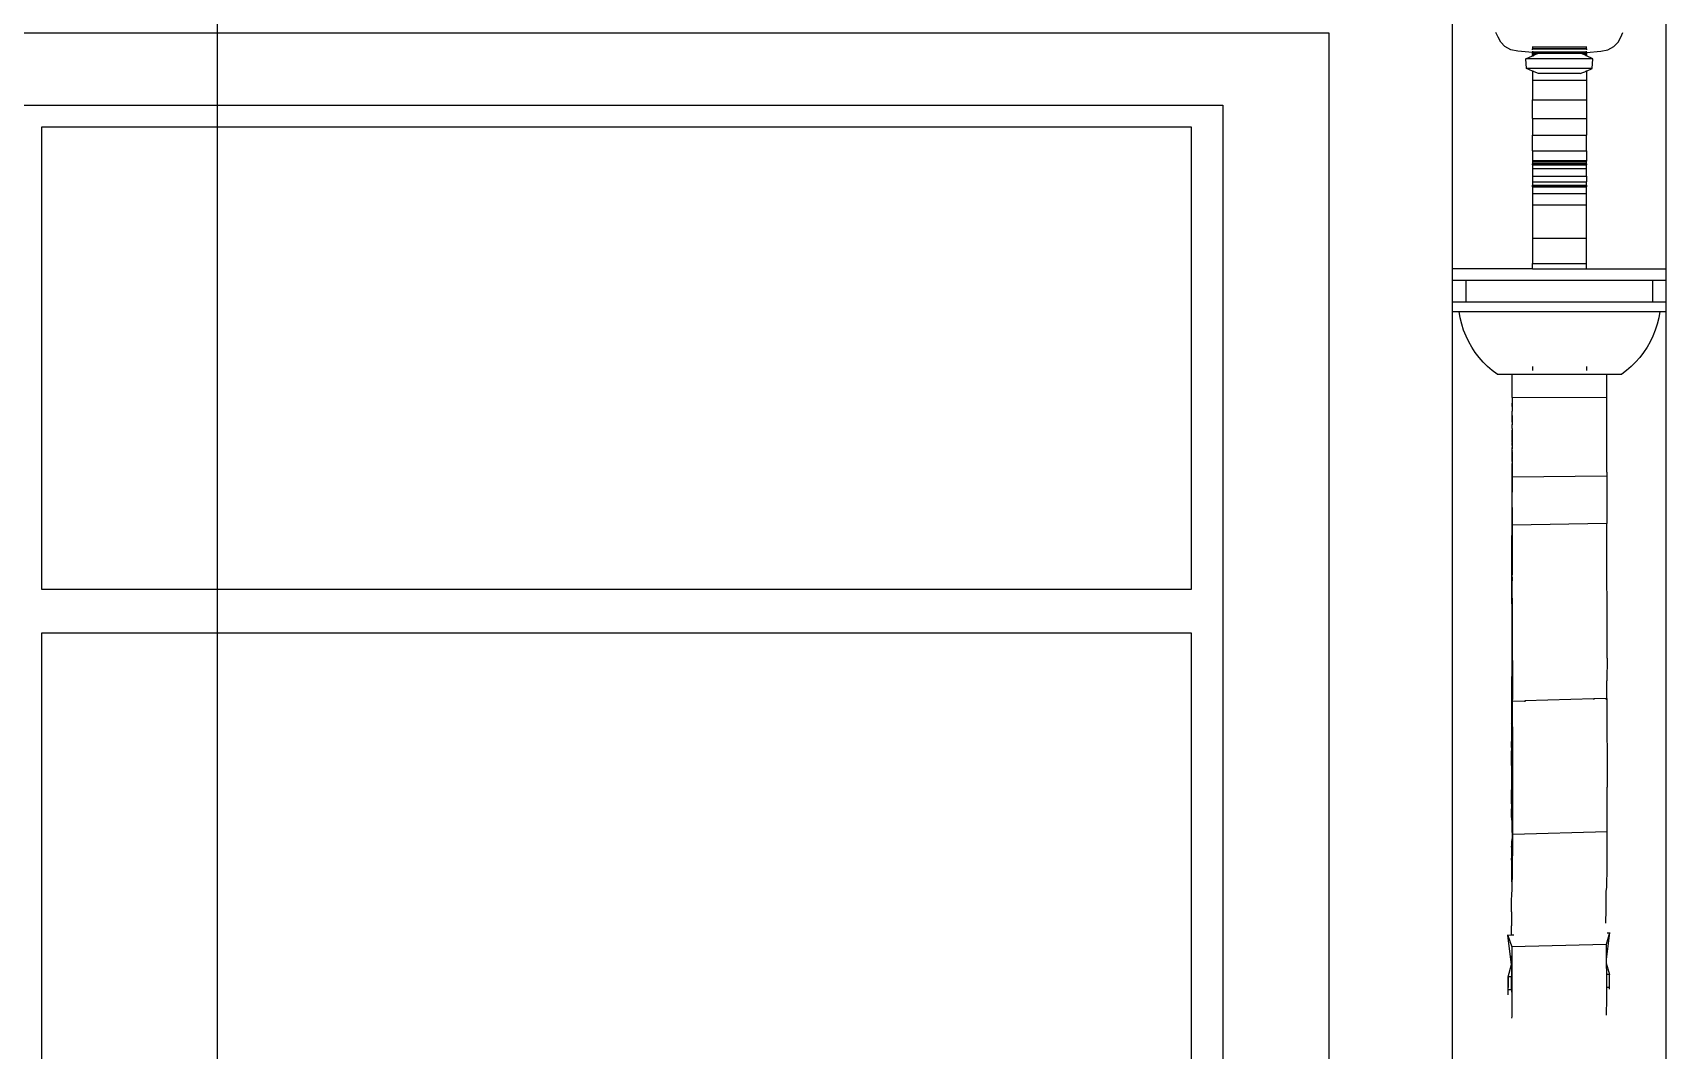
# Model space of a CAD drawing. Extents: x -24961 to 905641, y -154323 to 635957.
# Drawn here: x 409160 to 411421, y -142015 to -140608 of the extents above; entities that cross this region are included whole.
import ezdxf

# ---------------------------------------------------------------- set-up
doc = ezdxf.new("R2010")
doc.units = 0
doc.header["$LTSCALE"] = 1000
doc.header["$MEASUREMENT"] = 0
doc.layers.add('DIM_IDEN', color=3, linetype='Continuous')
doc.layers.add('窗', color=154, linetype='Continuous')

msp = doc.modelspace()

# ---------------------------------------------------------------- linework, layer by layer
for p, q in [((411124.8, -140934.1), (411124.8, -140392.9)), ((411420.7, -140934.1), (411420.7, -140433.6)), ((411187.8, -140613.9), (411184.8, -140607.2)), ((411191.5, -140620.5), (411187.8, -140613.9)), ((411354, -140620.5), (411357.7, -140613.9)), ((411357.7, -140613.9), (411360.7, -140607.2)), ((411197.4, -140626.7), (411191.5, -140620.5)), ((411205.6, -140631.1), (411197.4, -140626.7)), ((411215.4, -140633.3), (411205.6, -140631.1)), ((411235.3, -140635.1), (411215.4, -140633.3)), ((411235.3, -140626.7), (411235.3, -140626.9)), ((411235.3, -140626.9), (411310.3, -140626.9)), ((411235.3, -140626.9), (411235.3, -140629.3)), ((411235.3, -140629.3), (411310.3, -140629.3)), ((411235.3, -140629.3), (411235.3, -140629.7)), ((411235.3, -140629.7), (411310.3, -140629.7)), ((411235.3, -140629.9), (411235.3, -140629.7)), ((411235.3, -140629.9), (411310.3, -140629.9)), ((411235.3, -140631.1), (411235.3, -140629.9)), ((411235.3, -140633.3), (411235.3, -140634)), ((411235.3, -140634), (411310.3, -140634)), ((411235.3, -140634), (411235.3, -140634.5)), ((411235.3, -140634.5), (411310.3, -140634.5)), ((411235.3, -140634.5), (411235.3, -140634.6)), ((411235.3, -140634.6), (411310.3, -140634.6)), ((411235.3, -140634.8), (411235.3, -140634.6)), ((411235.3, -140634.8), (411310.3, -140634.8)), ((411235.3, -140635.1), (411235.3, -140634.8)), ((411235.3, -140635.5), (411235.3, -140635.1)), ((411239.1, -140635.5), (411235.3, -140635.1)), ((411235.3, -140635.5), (411239.1, -140635.5)), ((411235.3, -140635.5), (411235.3, -140635.6)), ((411235.3, -140635.6), (411239.8, -140635.6)), ((411235.3, -140635.7), (411235.3, -140635.6)), ((411235.3, -140635.9), (411235.3, -140635.7)), ((411235.3, -140635.7), (411241.3, -140635.7)), ((411235.3, -140635.9), (411242.2, -140635.9)), ((411235.3, -140636.1), (411235.3, -140635.9)), ((411235.3, -140636.1), (411241.8, -140636.1)), ((411235.3, -140636.7), (411235.3, -140636.1)), ((411239.1, -140635.5), (411306.4, -140635.5)), ((411239.8, -140635.6), (411239.1, -140635.5)), ((411239.8, -140635.6), (411305.7, -140635.6)), ((411241.3, -140635.7), (411239.8, -140635.6)), ((411240.6, -140636.7), (411241.8, -140636.1)), ((411241.3, -140635.7), (411304.2, -140635.7)), ((411242.3, -140635.8), (411241.3, -140635.7)), ((411241.8, -140636.1), (411242.2, -140635.9)), ((411241.8, -140636.1), (411242.9, -140636.1)), ((411242.2, -140635.9), (411242.3, -140635.8)), ((411242.2, -140635.9), (411243.2, -140635.9)), ((411303.2, -140635.8), (411242.3, -140635.8)), ((411303.2, -140635.8), (411304.2, -140635.7)), ((411303.3, -140635.9), (411303.2, -140635.8)), ((411303.3, -140635.9), (411310.3, -140635.9)), ((411303.7, -140636.1), (411303.3, -140635.9)), ((411303.7, -140636.1), (411310.3, -140636.1)), ((411304.9, -140636.7), (411303.7, -140636.1)), ((411304.2, -140635.7), (411305.7, -140635.6)), ((411304.2, -140635.7), (411310.3, -140635.7)), ((411305.7, -140635.6), (411306.4, -140635.5)), ((411305.7, -140635.6), (411310.3, -140635.6)), ((411306.4, -140635.5), (411310.3, -140635.1)), ((411306.4, -140635.5), (411310.3, -140635.5)), ((411310.3, -140626.9), (411310.3, -140626.7)), ((411310.3, -140629.3), (411310.3, -140626.9)), ((411310.3, -140629.7), (411310.3, -140629.3)), ((411310.3, -140629.7), (411310.3, -140629.9)), ((411310.3, -140629.9), (411310.3, -140631.1)), ((411310.3, -140634), (411310.3, -140633.3)), ((411310.3, -140635.1), (411330.1, -140633.3)), ((411310.3, -140634.5), (411310.3, -140634)), ((411310.3, -140634.6), (411310.3, -140634.5)), ((411310.3, -140634.6), (411310.3, -140634.8)), ((411310.3, -140634.8), (411310.3, -140635.1)), ((411310.3, -140635.1), (411310.3, -140635.5)), ((411310.3, -140635.6), (411310.3, -140635.5)), ((411310.3, -140635.6), (411310.3, -140635.7)), ((411310.3, -140635.7), (411310.3, -140635.9)), ((411310.3, -140635.9), (411310.3, -140636.1)), ((411310.3, -140636.1), (411310.3, -140636.7)), ((411330.1, -140633.3), (411339.9, -140631.1)), ((411339.9, -140631.1), (411348.2, -140626.7)), ((411348.2, -140626.7), (411354, -140620.5)), ((411226.4, -140643.8), (411235.3, -140639.4)), ((411227.2, -140657.2), (411226.4, -140643.8)), ((411319.1, -140643.8), (411226.4, -140643.8)), ((411235.3, -140660.6), (411227.2, -140657.2)), ((411318.3, -140657.2), (411227.2, -140657.2)), ((411235.3, -140636.7), (411240.6, -140636.7)), ((411235.3, -140637.4), (411235.3, -140636.7)), ((411235.3, -140637.4), (411239.2, -140637.4)), ((411235.3, -140637.4), (411235.3, -140637.9)), ((411235.3, -140637.9), (411238.2, -140637.9)), ((411235.3, -140637.9), (411235.3, -140638.1)), ((411235.3, -140638.1), (411235.3, -140638.4)), ((411235.3, -140638.1), (411237.8, -140638.1)), ((411235.3, -140638.4), (411237.1, -140638.4)), ((411235.3, -140639), (411235.3, -140638.4)), ((411235.3, -140639.1), (411235.3, -140639)), ((411235.3, -140639), (411236, -140639)), ((411235.3, -140639), (411235.3, -140639)), ((411235.3, -140639), (411236, -140639)), ((411235.3, -140639.1), (411235.8, -140639.1)), ((411235.3, -140639.1), (411235.3, -140639.4)), ((411235.3, -140639.4), (411235.8, -140639.1)), ((411235.3, -140639.4), (411235.3, -140639.5)), ((411235.3, -140640.1), (411235.3, -140639.5)), ((411235.3, -140639.5), (411236.4, -140639.5)), ((411235.8, -140639.1), (411236, -140639)), ((411235.8, -140639.1), (411237.1, -140639.1)), ((411236, -140639), (411237.1, -140638.4)), ((411236, -140639), (411237.2, -140639)), ((411236, -140639), (411237.3, -140639)), ((411236, -140639), (411236, -140639)), ((411237.1, -140638.4), (411237.8, -140638.1)), ((411237.1, -140638.4), (411238.3, -140638.4)), ((411237.8, -140638.1), (411238.2, -140637.9)), ((411237.8, -140638.1), (411238.9, -140638.1)), ((411238.2, -140637.9), (411239.2, -140637.4)), ((411238.2, -140637.9), (411239.4, -140637.9)), ((411239.2, -140637.4), (411240.6, -140636.7)), ((411239.2, -140637.4), (411240.3, -140637.4)), ((411240.6, -140636.7), (411241.7, -140636.7)), ((411304.9, -140636.7), (411310.3, -140636.7)), ((411306.3, -140637.4), (411304.9, -140636.7)), ((411306.3, -140637.4), (411310.3, -140637.4)), ((411307.3, -140637.9), (411306.3, -140637.4)), ((411307.3, -140637.9), (411310.3, -140637.9)), ((411307.8, -140638.1), (411307.3, -140637.9)), ((411307.8, -140638.1), (411310.3, -140638.1)), ((411308.4, -140638.4), (411307.8, -140638.1)), ((411308.4, -140638.4), (411310.3, -140638.4)), ((411309.5, -140639), (411308.4, -140638.4)), ((411309.5, -140639), (411310.3, -140639)), ((411309.6, -140639), (411309.5, -140639)), ((411309.6, -140639), (411310.3, -140639)), ((411309.7, -140639.1), (411309.6, -140639)), ((411309.7, -140639.1), (411310.3, -140639.1)), ((411310.3, -140639.4), (411309.7, -140639.1)), ((411310.3, -140636.7), (411310.3, -140637.4)), ((411310.3, -140637.9), (411310.3, -140637.4)), ((411310.3, -140638.1), (411310.3, -140637.9)), ((411310.3, -140638.4), (411310.3, -140638.1)), ((411310.3, -140638.4), (411310.3, -140639)), ((411310.3, -140639), (411310.3, -140639.1)), ((411310.3, -140639), (411310.3, -140639)), ((411310.3, -140639.4), (411310.3, -140639.1)), ((411319.1, -140643.8), (411310.3, -140639.4)), ((411310.3, -140660.6), (411318.3, -140657.2)), ((411318.3, -140657.2), (411319.1, -140643.8)), ((411235.3, -140660), (411235.3, -140660.6)), ((411244, -140664.2), (411235.3, -140660.6)), ((411235.3, -140660.6), (411235.3, -140673.1)), ((411235.3, -140673.1), (411310.3, -140673.1)), ((411235.3, -140673.1), (411235.3, -140700.5)), ((411301.6, -140664.2), (411244, -140664.2)), ((411301.6, -140664.2), (411310.3, -140660.6)), ((411310.3, -140660.6), (411310.3, -140660)), ((411310.3, -140660.6), (411310.3, -140673.1)), ((411310.3, -140673.1), (411310.3, -140700.5)), ((411235.3, -140700.5), (411310.3, -140700.5)), ((411235.3, -140726.2), (411235.3, -140700.5)), ((411310.3, -140700.5), (411310.3, -140726.2)), ((411235.3, -140726.2), (411310.3, -140726.2)), ((411235.3, -140726.2), (411235.3, -140749.5)), ((411310.3, -140726.2), (411310.3, -140749.5)), ((411235.3, -140749.5), (411310.3, -140749.5)), ((411235.3, -140770.8), (411235.3, -140749.5)), ((411310.3, -140770.8), (411310.3, -140749.5)), ((411235.3, -140770.8), (411310.3, -140770.8)), ((411235.3, -140770.8), (411235.3, -140784.2)), ((411310.3, -140770.8), (411310.3, -140784.2)), ((411235.3, -140784.2), (411310.3, -140784.2)), ((411235.3, -140784.2), (411235.3, -140785.3)), ((411235.3, -140785.3), (411235.3, -140785.7)), ((411235.3, -140785.3), (411310.3, -140785.3)), ((411235.3, -140785.7), (411235.3, -140787.7)), ((411310.3, -140785.7), (411235.3, -140785.7)), ((411235.3, -140787.7), (411310.3, -140787.7)), ((411235.3, -140787.7), (411235.3, -140789.1)), ((411235.3, -140789.1), (411310.3, -140789.1)), ((411235.3, -140790.1), (411235.3, -140789.1)), ((411235.3, -140790.5), (411235.3, -140790.1)), ((411235.3, -140790.1), (411310.3, -140790.1)), ((411235.3, -140790.5), (411310.3, -140790.5)), ((411235.3, -140790.5), (411235.3, -140795.2)), ((411310.3, -140784.2), (411310.3, -140785.3)), ((411310.3, -140785.7), (411310.3, -140785.3)), ((411310.3, -140787.7), (411310.3, -140785.7)), ((411310.3, -140789.1), (411310.3, -140787.7)), ((411310.3, -140789.1), (411310.3, -140790.1)), ((411310.3, -140790.1), (411310.3, -140790.5)), ((411310.3, -140795.2), (411310.3, -140790.5)), ((411235.3, -140795.2), (411310.3, -140795.2)), ((411235.3, -140795.2), (411235.3, -140805.8)), ((411235.3, -140805.8), (411310.3, -140805.8)), ((411235.3, -140805.8), (411235.3, -140813.7)), ((411235.3, -140813.7), (411310.3, -140813.7)), ((411235.3, -140813.7), (411235.3, -140818.3)), ((411310.3, -140805.8), (411310.3, -140795.2)), ((411310.3, -140805.8), (411310.3, -140813.7)), ((411310.3, -140818.3), (411310.3, -140813.7)), ((411235.3, -140819.4), (411235.3, -140818.3)), ((411235.3, -140818.3), (411310.3, -140818.3)), ((411235.3, -140819.4), (411310.3, -140819.4)), ((411235.3, -140820.6), (411235.3, -140819.4)), ((411235.3, -140820.6), (411310.3, -140820.6)), ((411235.3, -140820.8), (411235.3, -140820.6)), ((411235.3, -140820.9), (411235.3, -140820.8)), ((411235.3, -140820.8), (411310.3, -140820.8)), ((411235.3, -140820.8), (411310.3, -140820.8)), ((411235.3, -140820.8), (411235.3, -140820.8)), ((411235.3, -140820.9), (411310.3, -140820.9)), ((411235.3, -140820.9), (411235.3, -140830.1)), ((411235.3, -140830.1), (411310.3, -140830.1)), ((411235.3, -140830.1), (411235.3, -140845.9)), ((411310.3, -140818.3), (411310.3, -140819.4)), ((411310.3, -140819.4), (411310.3, -140820.6)), ((411310.3, -140820.6), (411310.3, -140820.8)), ((411310.3, -140820.8), (411310.3, -140820.9)), ((411310.3, -140820.8), (411310.3, -140820.8)), ((411310.3, -140830.1), (411310.3, -140820.9)), ((411310.3, -140845.9), (411310.3, -140830.1)), ((411235.3, -140845.9), (411310.3, -140845.9)), ((411235.3, -140845.9), (411235.3, -140891.7)), ((411310.3, -140891.7), (411310.3, -140845.9)), ((411235.3, -140891.7), (411310.3, -140891.7)), ((411235.3, -140891.7), (411235.3, -140927)), ((411310.3, -140927), (411310.3, -140891.7)), ((411235.3, -140927), (411310.3, -140927)), ((411235.3, -140934.1), (411235.3, -140927)), ((411310.3, -140934.1), (411310.3, -140927)), ((411124.8, -140950.1), (411124.8, -140934.1)), ((411235.3, -140934.1), (411124.8, -140934.1)), ((411124.8, -140980.5), (411124.8, -140950.1)), ((411124.8, -140950.1), (411143.6, -140950.1)), ((411143.6, -140980.5), (411143.6, -140950.1)), ((411143.6, -140950.1), (411401.9, -140950.1)), ((411235.3, -140934.1), (411310.3, -140934.1)), ((411310.3, -140934.1), (411420.7, -140934.1)), ((411401.9, -140980.5), (411401.9, -140950.1)), ((411401.9, -140950.1), (411420.7, -140950.1)), ((411420.7, -140950.1), (411420.7, -140934.1)), ((411420.7, -140980.5), (411420.7, -140950.1)), ((411124.8, -140993.3), (411124.8, -140980.5)), ((411143.6, -140980.5), (411124.8, -140980.5)), ((411124.8, -148107.9), (411124.8, -140993.3)), ((411124.8, -140993.3), (411133.8, -140993.3)), ((411135.3, -141002), (411133.8, -140993.3)), ((411133.8, -140993.3), (411411.8, -140993.3)), ((411401.9, -140980.5), (411143.6, -140980.5)), ((411420.7, -140980.5), (411401.9, -140980.5)), ((411411.8, -140993.3), (411410.2, -141002)), ((411411.8, -140993.3), (411420.7, -140993.3)), ((411420.7, -140993.3), (411420.7, -140980.5)), ((411420.7, -148107.9), (411420.7, -140993.3)), ((411137.5, -141010.6), (411135.3, -141002)), ((411140.2, -141019), (411137.5, -141010.6)), ((411143.5, -141027.2), (411140.2, -141019)), ((411405.3, -141019), (411402.1, -141027.2)), ((411408, -141010.6), (411405.3, -141019)), ((411410.2, -141002), (411408, -141010.6)), ((411147.2, -141035.1), (411143.5, -141027.2)), ((411151.5, -141042.7), (411147.2, -141035.1)), ((411156.3, -141049.9), (411151.5, -141042.7)), ((411394, -141042.7), (411389.2, -141049.9)), ((411398.3, -141035.1), (411394, -141042.7)), ((411402.1, -141027.2), (411398.3, -141035.1)), ((411161.5, -141056.8), (411156.3, -141049.9)), ((411167.2, -141063.2), (411161.5, -141056.8)), ((411173.3, -141069.2), (411167.2, -141063.2)), ((411378.3, -141063.2), (411372.2, -141069.2)), ((411384, -141056.8), (411378.3, -141063.2)), ((411389.2, -141049.9), (411384, -141056.8)), ((411179.8, -141074.7), (411173.3, -141069.2)), ((411186.6, -141079.7), (411179.8, -141074.7)), ((411186.6, -141079.7), (411207.3, -141079.7)), ((411207.3, -141079.7), (411338.2, -141079.7)), ((411207.3, -141110.9), (411207.3, -141079.7)), ((411235.3, -141069.2), (411235.3, -141074.7)), ((411310.3, -141069.2), (411310.3, -141074.7)), ((411338.2, -141079.7), (411359, -141079.7)), ((411338.2, -141111.6), (411338.2, -141079.7)), ((411365.8, -141074.7), (411359, -141079.7)), ((411372.2, -141069.2), (411365.8, -141074.7)), ((411207.3, -141111.8), (411207.3, -141110.9)), ((411207.3, -141112), (411338.2, -141111.6)), ((411207.3, -141112), (411207.3, -141111.8)), ((411207.3, -141112), (411207.3, -141119.8)), ((411207.3, -141119.8), (411207.3, -141120.1)), ((411207.3, -141120.1), (411207.3, -141130.2)), ((411207.3, -141124.5), (411207.3, -141120.1)), ((411207.3, -141124.5), (411207.3, -141131.3)), ((411207.3, -141130.3), (411207.3, -141130.2)), ((411207.3, -141130.3), (411207.3, -141131.3)), ((411207.3, -141131.3), (411207.3, -141131.3)), ((411207.3, -141132.1), (411207.3, -141131.3)), ((411207.3, -141133.3), (411207.3, -141131.3)), ((411207.3, -141133.9), (411207.3, -141132.1)), ((411207.3, -141133.5), (411207.3, -141133.3)), ((411207.3, -141133.9), (411207.3, -141133.5)), ((411207.3, -141133.9), (411207.3, -141133.9)), ((411207.3, -141136.7), (411207.3, -141133.9)), ((411207.3, -141136.7), (411207.3, -141133.9)), ((411338.3, -141215.5), (411338.2, -141111.6)), ((411207.3, -141136.7), (411207.3, -141136.7)), ((411207.3, -141143.7), (411207.3, -141136.7)), ((411207.3, -141137.3), (411207.3, -141136.7)), ((411207.3, -141137.3), (411207.3, -141143.7)), ((411207.3, -141143.7), (411207.3, -141143.7)), ((411207.3, -141143.7), (411207.3, -141148.2)), ((411207.3, -141144.2), (411207.3, -141143.7)), ((411207.3, -141146.2), (411207.3, -141144.2)), ((411207.3, -141146.2), (411207.3, -141148.2)), ((411207.3, -141148.2), (411207.3, -141148.2)), ((411207.3, -141148.2), (411207.3, -141149.9)), ((411207.3, -141148.2), (411207.3, -141149.4)), ((411207.3, -141153.5), (411207.3, -141149.4)), ((411207.3, -141155.1), (411207.3, -141149.9)), ((411207.3, -141155.1), (411207.3, -141153.5)), ((411207.3, -141155.1), (411207.3, -141155.1)), ((411207.3, -141155.1), (411207.3, -141161.8)), ((411207.3, -141155.1), (411207.3, -141157.3)), ((411207.3, -141158.7), (411207.3, -141157.3)), ((411207.3, -141159.9), (411207.3, -141158.7)), ((411207.4, -141161.3), (411207.3, -141159.9)), ((411207.3, -141161.8), (411207.4, -141161.3)), ((411207.3, -141164.2), (411207.3, -141161.8)), ((411207.3, -141161.8), (411207.3, -141161.8)), ((411207.3, -141161.8), (411207.3, -141169.8)), ((411207.3, -141161.8), (411207.3, -141161.8)), ((411207.3, -141164.2), (411207.4, -141164.2)), ((411207.3, -141173.4), (411207.4, -141164.2)), ((411207.3, -141169.8), (411207.3, -141170)), ((411207.3, -141170), (411207.3, -141172.6)), ((411207.3, -141172.6), (411207.4, -141172.6)), ((411207.3, -141172.6), (411207.3, -141175)), ((411207.3, -141173.9), (411207.3, -141173.4)), ((411207.3, -141173.4), (411207.4, -141173.4)), ((411207.3, -141173.9), (411207.3, -141175)), ((411207.3, -141173.9), (411207.3, -141175)), ((411207.4, -141175), (411207.3, -141175)), ((411207.3, -141175.8), (411207.3, -141175)), ((411207.3, -141175), (411207.3, -141178.7)), ((411207.3, -141178.7), (411207.3, -141175.8)), ((411207.3, -141178.7), (411207.3, -141178.7)), ((411207.3, -141178.7), (411207.4, -141178.7)), ((411207.3, -141178.7), (411207.3, -141181.4)), ((411207.3, -141178.7), (411207.4, -141183.4)), ((411207.4, -141164.2), (411207.4, -141172.6)), ((411207.4, -141172.6), (411207.4, -141173.4)), ((411207.4, -141173.4), (411207.4, -141175)), ((411207.4, -141176.5), (411207.4, -141175)), ((411207.4, -141178.5), (411207.4, -141176.5)), ((411207.4, -141178.5), (411207.4, -141178.7)), ((411207.4, -141178.7), (411207.4, -141183.4)), ((411207.3, -141187), (411207.2, -141187.4)), ((411207.2, -141187.4), (411207.3, -141192)), ((411207.3, -141196.8), (411207.2, -141203.3)), ((411207.3, -141183.9), (411207.3, -141181.4)), ((411207.3, -141185.8), (411207.3, -141183.9)), ((411207.4, -141185.1), (411207.3, -141185.4)), ((411207.4, -141186.7), (411207.3, -141185.4)), ((411207.3, -141186.2), (411207.3, -141185.8)), ((411207.3, -141186.4), (411207.3, -141186.2)), ((411207.3, -141187), (411207.3, -141186.4)), ((411207.3, -141192), (411207.3, -141187)), ((411207.3, -141192), (411207.3, -141193.6)), ((411207.3, -141192), (411207.4, -141192)), ((411207.3, -141193.6), (411207.3, -141196.8)), ((411207.3, -141193.6), (411207.4, -141193.6)), ((411207.3, -141196.8), (411207.3, -141226.8)), ((411207.4, -141185.1), (411207.4, -141183.4)), ((411207.4, -141186.7), (411207.4, -141186.7)), ((411207.4, -141187.1), (411207.4, -141186.7)), ((411207.4, -141188.2), (411207.4, -141187.1)), ((411207.4, -141192), (411207.4, -141188.2)), ((411207.4, -141193.6), (411207.4, -141192)), ((411207.4, -141192), (411207.4, -141193.6)), ((411207.4, -141195.7), (411207.4, -141193.6)), ((411207.4, -141193.6), (411207.4, -141195.7)), ((411207.4, -141195.7), (411207.4, -141196)), ((411207.4, -141200.9), (411207.4, -141196)), ((411207.4, -141200.9), (411207.4, -141205.1)), ((411207.3, -141205.6), (411207.2, -141203.3)), ((411207.2, -141240.4), (411207.3, -141209)), ((411207.3, -141209), (411207.3, -141205.6)), ((411207.3, -141205.6), (411207.4, -141205.6)), ((411207.3, -141254.1), (411207.3, -141209)), ((411207.4, -141205.1), (411207.4, -141205.6)), ((411207.4, -141205.6), (411207.4, -141205.6)), ((411207.4, -141206.3), (411207.4, -141205.6)), ((411207.4, -141209.7), (411207.4, -141206.3)), ((411207.4, -141210.4), (411207.4, -141209.7)), ((411207.4, -141216.9), (411207.4, -141210.4)), ((411207.4, -141221.9), (411207.4, -141216.9)), ((411207.4, -141221.9), (411338.3, -141220.4)), ((411207.4, -141221.9), (411207.4, -141226.8)), ((411338.3, -141215.5), (411338.3, -141220.4)), ((411338.3, -141215.5), (411338.3, -141220.4)), ((411338.3, -141220.4), (411338.4, -141286.6)), ((411206.9, -141397.4), (411207.2, -141240.4)), ((411207.2, -141278.5), (411207.2, -141240.4)), ((411207.4, -141226.8), (411207.3, -141226.8)), ((411207.3, -141226.8), (411207.3, -141231.1)), ((411207.3, -141226.8), (411207.4, -141243)), ((411207.3, -141254.1), (411207.3, -141231.1)), ((411207.4, -141226.8), (411207.4, -141243)), ((411207.5, -141288.6), (411207.4, -141226.8)), ((411207.4, -141258.3), (411207.4, -141243)), ((411207.2, -141278.5), (411207.3, -141254.1)), ((411207.3, -141270.9), (411207.3, -141267.5)), ((411207.3, -141267.5), (411207.4, -141267.5)), ((411207.4, -141264), (411207.4, -141258.3)), ((411207.4, -141264.4), (411207.4, -141264)), ((411207.4, -141264.4), (411207.4, -141267.5)), ((411207.4, -141267.5), (411207.4, -141267.5)), ((411207.4, -141267.5), (411207.4, -141267.8)), ((411207.4, -141267.8), (411207.4, -141273.7)), ((411207.1, -141326.6), (411207.2, -141278.5)), ((411207.2, -141291.7), (411207.1, -141326.6)), ((411207.3, -141278.5), (411207.2, -141278.5)), ((411207.2, -141278.5), (411207.2, -141278.5)), ((411207.2, -141289.4), (411207.2, -141278.5)), ((411207.2, -141289.8), (411207.2, -141289.4)), ((411207.3, -141289.4), (411207.2, -141289.4)), ((411207.2, -141291.7), (411207.2, -141289.8)), ((411207.2, -141289.8), (411207.2, -141291.7)), ((411207.2, -141295), (411207.3, -141291.7)), ((411207.3, -141291.7), (411207.2, -141291.7)), ((411207.2, -141297), (411207.2, -141291.7)), ((411207.3, -141270.9), (411207.3, -141271.6)), ((411207.3, -141270.9), (411207.3, -141278.5)), ((411207.3, -141271.6), (411207.4, -141283.3)), ((411207.4, -141278.5), (411207.3, -141278.5)), ((411207.3, -141288.4), (411207.3, -141278.5)), ((411207.3, -141283.3), (411207.3, -141288.4)), ((411207.4, -141283.3), (411207.3, -141283.3)), ((411207.4, -141286.7), (411207.3, -141283.3)), ((411207.3, -141287), (411207.4, -141286.8)), ((411207.3, -141287), (411207.4, -141287.1)), ((411207.3, -141289.4), (411207.4, -141287.1)), ((411207.3, -141288.4), (411207.3, -141289.4)), ((411207.3, -141289.4), (411207.4, -141289)), ((411207.3, -141289.8), (411207.3, -141289.4)), ((411207.4, -141289.4), (411207.3, -141289.4)), ((411207.3, -141289.4), (411207.3, -141289.4)), ((411207.3, -141289.4), (411207.3, -141291.7)), ((411207.4, -141290.3), (411207.3, -141289.8)), ((411207.3, -141291.7), (411207.4, -141290.3)), ((411207.3, -141291.8), (411207.3, -141291.7)), ((411207.4, -141291.7), (411207.3, -141291.7)), ((411207.3, -141291.7), (411207.3, -141291.7)), ((411207.3, -141292), (411207.3, -141291.8)), ((411207.4, -141292), (411207.3, -141292)), ((411207.4, -141294.4), (411207.3, -141292)), ((411207.4, -141275.4), (411207.4, -141273.7)), ((411207.4, -141278.2), (411207.4, -141275.4)), ((411207.4, -141278.5), (411207.4, -141278.2)), ((411207.4, -141283.3), (411207.4, -141278.5)), ((411207.4, -141283.3), (411207.4, -141283.3)), ((411207.4, -141283.3), (411207.4, -141284.4)), ((411207.4, -141283.3), (411207.4, -141286.7)), ((411207.4, -141284.4), (411207.4, -141286.7)), ((411207.4, -141286.7), (411207.4, -141286.8)), ((411207.4, -141286.7), (411207.4, -141286.7)), ((411207.4, -141289.4), (411207.4, -141286.7)), ((411207.4, -141287.1), (411207.4, -141289)), ((411207.4, -141289.4), (411207.4, -141291.7)), ((411207.4, -141291.7), (411207.4, -141292)), ((411207.4, -141292), (411207.4, -141297)), ((411207.4, -141292), (411207.4, -141294.4)), ((411338.4, -141286.6), (411207.5, -141288.6)), ((411207.5, -141307.7), (411207.5, -141288.6)), ((411338.7, -141472.6), (411338.4, -141286.6)), ((411207.2, -141295), (411207.3, -141301.2)), ((411207.2, -141297), (411207.2, -141295)), ((411207.2, -141304.4), (411207.2, -141297)), ((411207.3, -141301.2), (411207.2, -141304.4)), ((411207.2, -141304.4), (411207.2, -141304.5)), ((411207.2, -141306.2), (411207.2, -141304.5)), ((411207.2, -141306.2), (411207.3, -141306.2)), ((411207.2, -141306.2), (411207.2, -141322.2)), ((411207.2, -141306.2), (411207.2, -141306.2)), ((411207.2, -141318.7), (411207.3, -141306.2)), ((411207.3, -141297.9), (411207.3, -141298.4)), ((411207.4, -141297.9), (411207.3, -141297.9)), ((411207.3, -141298.4), (411207.3, -141299.1)), ((411207.3, -141299.1), (411207.3, -141299.3)), ((411207.3, -141299.3), (411207.3, -141303.1)), ((411207.3, -141303.4), (411207.3, -141299.3)), ((411207.3, -141303.1), (411207.3, -141303.4)), ((411207.3, -141303.1), (411207.4, -141303.9)), ((411207.4, -141303.4), (411207.3, -141303.4)), ((411207.3, -141306.2), (411207.3, -141303.4)), ((411207.3, -141303.4), (411207.3, -141306.2)), ((411207.3, -141306.2), (411207.4, -141306)), ((411207.3, -141306.2), (411207.4, -141306.2)), ((411207.3, -141306.2), (411207.3, -141306.3)), ((411207.3, -141306.2), (411207.3, -141306.3)), ((411207.3, -141306.3), (411207.4, -141306.7)), ((411207.4, -141308.2), (411207.3, -141308.4)), ((411207.3, -141308.4), (411207.3, -141312)), ((411207.3, -141312), (411207.3, -141312.9)), ((411207.3, -141312.9), (411207.3, -141313)), ((411207.3, -141312.9), (411207.3, -141312.9)), ((411207.4, -141315.6), (411207.3, -141313)), ((411207.4, -141297.9), (411207.4, -141294.4)), ((411207.4, -141297), (411207.4, -141297.9)), ((411207.4, -141297.9), (411207.4, -141297)), ((411207.4, -141297.9), (411207.4, -141297.9)), ((411207.4, -141297.9), (411207.4, -141299.7)), ((411207.4, -141299.4), (411207.4, -141297.9)), ((411207.4, -141299.4), (411207.4, -141299.7)), ((411207.4, -141299.7), (411207.4, -141299.7)), ((411207.4, -141299.7), (411207.4, -141299.7)), ((411207.4, -141299.9), (411207.4, -141299.7)), ((411207.4, -141299.7), (411207.4, -141301.7)), ((411207.4, -141300.7), (411207.4, -141299.9)), ((411207.4, -141300.8), (411207.4, -141300.7)), ((411207.4, -141300.9), (411207.4, -141300.8)), ((411207.4, -141301.1), (411207.4, -141300.9)), ((411207.4, -141301.5), (411207.4, -141301.1)), ((411207.4, -141301.5), (411207.4, -141302.9)), ((411207.4, -141301.7), (411207.4, -141302.9)), ((411207.4, -141302.9), (411207.4, -141303.4)), ((411207.4, -141303.8), (411207.4, -141303.4)), ((411207.4, -141303.8), (411207.4, -141305.5)), ((411207.4, -141303.9), (411207.4, -141303.8)), ((411207.4, -141303.9), (411207.4, -141305.5)), ((411207.4, -141305.5), (411207.4, -141305.7)), ((411207.4, -141306), (411207.4, -141305.7)), ((411207.4, -141305.7), (411207.4, -141306.2)), ((411207.4, -141306.2), (411207.5, -141306.2)), ((411207.4, -141308.2), (411207.4, -141306.2)), ((411207.4, -141306.7), (411207.4, -141307.5)), ((411207.4, -141307.5), (411207.4, -141307.9)), ((411207.4, -141307.9), (411207.4, -141308.2)), ((411207.4, -141308.2), (411207.5, -141308.2)), ((411207.4, -141318), (411207.4, -141308.2)), ((411207.5, -141307.7), (411207.6, -141318)), ((411207.5, -141318), (411207.5, -141307.7)), ((411207.1, -141341.8), (411207.1, -141326.6)), ((411207.2, -141322.2), (411207.2, -141318.7)), ((411207.2, -141322.2), (411207.2, -141322.4)), ((411207.2, -141322.4), (411207.2, -141323.1)), ((411207.2, -141323.3), (411207.2, -141323.1)), ((411207.2, -141323.3), (411207.2, -141324.6)), ((411207.2, -141324.4), (411207.2, -141323.3)), ((411207.2, -141323.3), (411207.2, -141326.6)), ((411207.2, -141324.6), (411207.2, -141324.4)), ((411207.2, -141324.6), (411207.2, -141325.5)), ((411207.2, -141325.5), (411207.2, -141326.6)), ((411207.2, -141326.6), (411207.2, -141326.6)), ((411207.2, -141329.4), (411207.2, -141326.6)), ((411207.2, -141326.6), (411207.2, -141329)), ((411207.2, -141329), (411207.2, -141330.3)), ((411207.2, -141330.3), (411207.2, -141329.4)), ((411207.2, -141330.3), (411207.2, -141330.8)), ((411207.2, -141330.3), (411207.2, -141330.3)), ((411207.2, -141330.8), (411207.2, -141330.9)), ((411207.2, -141330.9), (411207.2, -141332.3)), ((411207.2, -141332.3), (411207.2, -141332.4)), ((411207.2, -141332.4), (411207.2, -141333.3)), ((411207.2, -141333.3), (411207.2, -141333.3)), ((411207.2, -141334.7), (411207.2, -141333.3)), ((411207.2, -141337.4), (411207.2, -141334.7)), ((411207.2, -141339), (411207.2, -141337.4)), ((411207.4, -141315.6), (411207.3, -141316.1)), ((411207.3, -141316.1), (411207.3, -141317.4)), ((411207.3, -141316.1), (411207.4, -141317.4)), ((411207.4, -141317.4), (411207.3, -141317.4)), ((411207.3, -141317.7), (411207.3, -141317.4)), ((411207.3, -141318.2), (411207.3, -141317.7)), ((411207.3, -141318.2), (411207.3, -141318.8)), ((411207.4, -141318.8), (411207.3, -141318.2)), ((411207.4, -141318.8), (411207.3, -141318.8)), ((411207.3, -141318.8), (411207.3, -141321)), ((411207.3, -141321), (411207.3, -141322.4)), ((411207.3, -141322.4), (411207.4, -141322.4)), ((411207.3, -141322.4), (411207.3, -141324.2)), ((411207.3, -141324.2), (411207.3, -141324.6)), ((411207.4, -141324.6), (411207.3, -141324.6)), ((411207.3, -141324.6), (411207.3, -141326.4)), ((411207.3, -141326.4), (411207.4, -141325.1)), ((411207.3, -141326.4), (411207.3, -141326.6)), ((411207.4, -141326.6), (411207.3, -141326.6)), ((411207.3, -141326.6), (411207.3, -141327.1)), ((411207.3, -141327.1), (411207.4, -141326.6)), ((411207.3, -141327.5), (411207.3, -141327.1)), ((411207.3, -141327.5), (411207.4, -141327.5)), ((411207.3, -141327.5), (411207.4, -141329)), ((411207.3, -141331.6), (411207.4, -141330.4)), ((411207.3, -141331.6), (411207.3, -141351.5)), ((411207.4, -141333.4), (411207.3, -141331.6)), ((411207.4, -141317.4), (411207.4, -141318)), ((411207.4, -141318), (411207.5, -141318)), ((411207.4, -141318), (411207.4, -141318)), ((411207.4, -141318), (411207.4, -141318.8)), ((411207.4, -141320.1), (411207.4, -141318)), ((411207.4, -141319.5), (411207.4, -141318.8)), ((411207.4, -141319.7), (411207.4, -141319.5)), ((411207.4, -141319.7), (411207.4, -141320.1)), ((411207.4, -141320.1), (411207.4, -141320.1)), ((411207.4, -141320.1), (411207.5, -141320.1)), ((411207.4, -141325.1), (411207.4, -141320.1)), ((411207.4, -141322.4), (411207.4, -141320.1)), ((411207.4, -141322.4), (411207.5, -141322.4)), ((411207.4, -141327.5), (411207.4, -141322.4)), ((411207.4, -141325.1), (411207.4, -141325.1)), ((411207.4, -141326.6), (411207.4, -141325.1)), ((411207.4, -141327.5), (411207.5, -141327.5)), ((411207.4, -141333.4), (411207.4, -141327.5)), ((411207.4, -141329), (411207.4, -141330.4)), ((411207.4, -141329), (411207.4, -141329)), ((411207.4, -141330.4), (411207.4, -141333.4)), ((411207.4, -141333.4), (411207.5, -141333.4)), ((411207.4, -141333.4), (411207.4, -141336.4)), ((411207.5, -141337.6), (411207.4, -141333.4)), ((411207.4, -141344.1), (411207.4, -141336.4)), ((411207.5, -141318), (411207.6, -141318)), ((411207.5, -141320.1), (411207.5, -141318)), ((411207.5, -141320.1), (411207.6, -141320.1)), ((411207.8, -141507.6), (411207.5, -141320.1)), ((411207.6, -141318), (411207.6, -141320.1)), ((411207.8, -141475.8), (411207.6, -141320.1)), ((411207.1, -141341.8), (411207.1, -141344.7)), ((411207.1, -141344.7), (411207.1, -141350.2)), ((411207.2, -141348), (411207.1, -141349.9)), ((411207.1, -141352), (411207.1, -141349.9)), ((411207.1, -141349.9), (411207.2, -141352)), ((411207.1, -141350.9), (411207.1, -141350.2)), ((411207.1, -141356.4), (411207.1, -141350.9)), ((411207.1, -141350.9), (411207.1, -141352)), ((411207.2, -141352), (411207.1, -141352)), ((411207.2, -141354.4), (411207.1, -141357.3)), ((411207.1, -141359.4), (411207.1, -141356.4)), ((411207.1, -141357.3), (411207.2, -141357.3)), ((411207.1, -141359.5), (411207.1, -141357.3)), ((411207.1, -141357.3), (411207.1, -141359.4)), ((411207.1, -141359.4), (411207.1, -141360.1)), ((411207.1, -141360.2), (411207.1, -141359.5)), ((411207.1, -141360.1), (411207.1, -141360.2)), ((411207.2, -141340), (411207.2, -141339)), ((411207.2, -141344.1), (411207.2, -141340)), ((411207.2, -141344.1), (411207.2, -141348)), ((411207.2, -141352), (411207.2, -141354.4)), ((411207.2, -141357.3), (411207.3, -141352.6)), ((411207.3, -141357.3), (411207.2, -141357.3)), ((411207.2, -141389.6), (411207.2, -141357.3)), ((411207.3, -141354.7), (411207.3, -141351.5)), ((411207.3, -141351.5), (411207.3, -141352.6)), ((411207.3, -141354.7), (411207.3, -141357.3)), ((411207.3, -141364.6), (411207.3, -141357.3)), ((411207.4, -141348.5), (411207.4, -141344.1)), ((411207.4, -141344.1), (411207.4, -141350.3)), ((411207.4, -141348.5), (411207.5, -141345)), ((411207.4, -141348.8), (411207.4, -141348.5)), ((411207.4, -141348.5), (411207.5, -141348.5)), ((411207.5, -141348.8), (411207.4, -141348.8)), ((411207.5, -141355.2), (411207.4, -141348.8)), ((411207.4, -141360.6), (411207.4, -141350.3)), ((411207.5, -141345), (411207.5, -141337.6)), ((411207.5, -141365.6), (411207.5, -141355.2)), ((411207.1, -141365.9), (411206.9, -141487.5)), ((411207.1, -141360.8), (411207.1, -141360.2)), ((411207.1, -141361.3), (411207.1, -141360.8)), ((411207.1, -141361.3), (411207.1, -141361.5)), ((411207.1, -141361.5), (411207.1, -141362.9)), ((411207.1, -141362.9), (411207.1, -141364.3)), ((411207.1, -141363.9), (411207.1, -141362.9)), ((411207.1, -141364.3), (411207.1, -141363.9)), ((411207.1, -141364.3), (411207.1, -141365.3)), ((411207.1, -141365.3), (411207.1, -141365.9)), ((411207.4, -141365.6), (411207.3, -141364.6)), ((411207.4, -141360.6), (411207.4, -141365.6)), ((411207.4, -141365.6), (411207.5, -141365.6)), ((411207.5, -141418.2), (411207.5, -141365.6)), ((411207.2, -141389.6), (411207.2, -141413.3)), ((411207.2, -141413.3), (411207.3, -141433.4)), ((411207.5, -141418.2), (411207.5, -141436.4)), ((411207.3, -141433.4), (411207.2, -141443)), ((411207.2, -141443), (411207.3, -141443.1)), ((411207.2, -141445.1), (411207.3, -141443.1)), ((411207.2, -141449.3), (411207.2, -141445.1)), ((411207.2, -141454.8), (411207.2, -141449.3)), ((411207.3, -141449.7), (411207.2, -141452)), ((411207.3, -141433.4), (411207.4, -141441.7)), ((411207.3, -141443.1), (411207.3, -141445.5)), ((411207.3, -141445.5), (411207.3, -141448.3)), ((411207.3, -141455), (411207.3, -141447.9)), ((411207.3, -141448.3), (411207.3, -141448.9)), ((411207.3, -141449.6), (411207.3, -141448.9)), ((411207.3, -141449.9), (411207.3, -141449.6)), ((411207.3, -141449.7), (411207.3, -141449.6)), ((411207.3, -141449.9), (411207.3, -141451.7)), ((411207.4, -141438.8), (411207.5, -141436.4)), ((411207.4, -141441.7), (411207.4, -141438.8)), ((411207.2, -141455.4), (411207.2, -141452)), ((411207.2, -141467.6), (411207.2, -141454.8)), ((411207.2, -141455.4), (411207.2, -141463.2)), ((411207.2, -141465), (411207.2, -141463.2)), ((411207.2, -141465), (411207.3, -141467.5)), ((411207.2, -141474.1), (411207.2, -141467.6)), ((411207.3, -141455), (411207.3, -141458.2)), ((411207.3, -141458.2), (411207.3, -141462.1)), ((411207.3, -141466.5), (411207.3, -141462.1)), ((411207.3, -141462.1), (411207.3, -141467.5)), ((411207.3, -141467.5), (411207.3, -141466.5)), ((411207.3, -141467.5), (411207.3, -141474.6)), ((411207.3, -141467.5), (411207.3, -141467.5)), ((411207.3, -141467.5), (411207.3, -141467.5)), ((411338.7, -141472.6), (411338.6, -141504.1)), ((411206.8, -141477.8), (411206.9, -141552)), ((411207.3, -141477.7), (411207.2, -141474.1)), ((411207.3, -141474.6), (411207.3, -141478)), ((411207.3, -141478), (411207.3, -141477.7)), ((411207.6, -141478), (411207.6, -141478)), ((411207.8, -141475.8), (411207.8, -141507.6)), ((411207, -141501.5), (411207, -141498.3)), ((411207.3, -141606.4), (411207, -141501.5)), ((411207.8, -141507.6), (411207.7, -141528)), ((411338.5, -141524.5), (411338.6, -141504.1)), ((411207.3, -141531.9), (411207.4, -141533.8)), ((411207.6, -141598.9), (411207.3, -141531.9)), ((411207.4, -141533.8), (411207.7, -141600.8)), ((411207.7, -141528), (411207.6, -141532.2)), ((411207.6, -141532.2), (411224.9, -141531.8)), ((411207.6, -141533.7), (411207.6, -141532.2)), ((411208.1, -141654.9), (411207.6, -141533.7)), ((411320.6, -141529.2), (411224.9, -141531.8)), ((411224.9, -141531.8), (411224.9, -141533.2)), ((411337.7, -141528.7), (411320.6, -141529.2)), ((411320.7, -141530.6), (411320.6, -141529.2)), ((411337.7, -141528.7), (411337.7, -141530.2)), ((411337.9, -141528.7), (411337.7, -141528.7)), ((411337.9, -141528.7), (411337.9, -141530.2)), ((411338.2, -141528.7), (411337.9, -141528.7)), ((411338.1, -141529.1), (411338.2, -141528.7)), ((411338.1, -141530.2), (411338.1, -141529.1)), ((411338.2, -141528.7), (411338.2, -141530.2)), ((411338.4, -141528.7), (411338.2, -141528.7)), ((411338.4, -141528.7), (411338.5, -141524.5)), ((411338.4, -141528.7), (411338.9, -141651.1)), ((411206.6, -141562.6), (411206.7, -141562)), ((411206.6, -141562.6), (411206.6, -141562.7)), ((411206.6, -141562.7), (411206.6, -141564.6)), ((411206.9, -141561.9), (411206.7, -141561.9)), ((411206.7, -141562), (411206.7, -141561.9)), ((411206.8, -141569.2), (411206.7, -141562)), ((411207, -141576.5), (411206.9, -141544.6)), ((411206.9, -141544.6), (411207, -141558.2)), ((411206.9, -141552), (411206.9, -141561.9)), ((411206.9, -141561.9), (411207, -141577.3)), ((411207, -141558.2), (411207.1, -141587.4)), ((411206.5, -141592.1), (411206.7, -141583)), ((411206.7, -141583), (411206.7, -141583.2)), ((411206.7, -141583.2), (411206.7, -141585.3)), ((411206.7, -141585.3), (411206.7, -141589.1)), ((411206.8, -141569.6), (411206.8, -141569.2)), ((411206.8, -141569.6), (411206.9, -141583.6)), ((411206.9, -141591.5), (411206.9, -141583.6)), ((411207, -141591.5), (411207, -141576.5)), ((411207, -141577.3), (411207, -141591.5)), ((411206.5, -141596.4), (411206.5, -141592.1)), ((411206.6, -141597.9), (411206.5, -141606.7)), ((411206.5, -141610.1), (411206.6, -141601.7)), ((411206.7, -141591.5), (411206.6, -141591.8)), ((411206.6, -141591.8), (411206.6, -141597.9)), ((411206.6, -141601.7), (411206.6, -141600.8)), ((411206.6, -141601.7), (411206.6, -141609.8)), ((411206.7, -141589.1), (411206.7, -141591.5)), ((411206.7, -141593.4), (411206.7, -141591.5)), ((411206.7, -141591.5), (411206.7, -141591.5)), ((411206.7, -141591.5), (411206.7, -141594)), ((411206.7, -141597.1), (411206.7, -141593.4)), ((411206.7, -141594), (411206.7, -141597.1)), ((411206.7, -141597.1), (411206.7, -141599.1)), ((411206.7, -141599.1), (411206.7, -141601.7)), ((411206.7, -141602.3), (411206.7, -141601.7)), ((411207, -141591.5), (411206.9, -141591.5)), ((411206.9, -141600.8), (411206.9, -141591.5)), ((411207, -141600.8), (411206.9, -141600.8)), ((411206.9, -141602.3), (411206.9, -141600.8)), ((411207, -141602.3), (411206.9, -141602.3)), ((411206.9, -141602.4), (411206.9, -141602.3)), ((411206.9, -141611.5), (411206.9, -141602.4)), ((411207.1, -141591.5), (411207, -141591.5)), ((411207, -141591.5), (411207, -141591.5)), ((411207, -141591.5), (411207, -141600.8)), ((411207.1, -141600.8), (411207, -141591.5)), ((411207, -141600.8), (411207, -141602.3)), ((411207, -141602.3), (411207, -141609.2)), ((411207.1, -141587.4), (411207.1, -141591.5)), ((411207.1, -141591.5), (411207.1, -141600.8)), ((411207.1, -141600.8), (411207.1, -141600.8)), ((411207.1, -141600.8), (411207.1, -141602.3)), ((411207.1, -141602.3), (411207.1, -141600.8)), ((411207.1, -141602.3), (411207.1, -141602.3)), ((411207.1, -141602.3), (411207.2, -141625.1)), ((411207.1, -141616.1), (411207.1, -141602.3)), ((411207.3, -141607.2), (411207.3, -141606.4)), ((411207.4, -141651.5), (411207.3, -141607.2)), ((411207.6, -141600.8), (411207.6, -141598.9)), ((411207.7, -141600.8), (411207.6, -141600.8)), ((411207.6, -141604.3), (411207.6, -141600.8)), ((411207.7, -141604.3), (411207.6, -141604.3)), ((411207.6, -141606.4), (411207.6, -141604.3)), ((411207.7, -141606.4), (411207.6, -141606.4)), ((411207.6, -141606.7), (411207.6, -141606.4)), ((411207.7, -141606.7), (411207.6, -141606.7)), ((411207.6, -141607.2), (411207.6, -141606.7)), ((411207.7, -141607.2), (411207.6, -141607.2)), ((411207.6, -141615.5), (411207.6, -141607.2)), ((411207.7, -141600.8), (411207.7, -141601.1)), ((411207.7, -141601.1), (411207.7, -141604.3)), ((411207.7, -141604.3), (411207.7, -141606.4)), ((411207.7, -141606.4), (411207.7, -141606.7)), ((411207.7, -141606.7), (411207.7, -141607.2)), ((411207.7, -141607.2), (411207.8, -141615.5)), ((411206.5, -141620.9), (411206.5, -141610.1)), ((411206.5, -141621.1), (411206.5, -141620.9)), ((411206.6, -141609.8), (411206.6, -141618.3)), ((411206.6, -141618.3), (411206.7, -141624.9)), ((411206.7, -141624.9), (411206.7, -141628.7)), ((411206.7, -141628.7), (411206.8, -141629)), ((411206.8, -141629), (411206.9, -141625.9)), ((411207, -141629), (411206.8, -141629)), ((411206.9, -141619.7), (411206.9, -141611.5)), ((411206.9, -141625.9), (411206.9, -141619.7)), ((411207, -141609.2), (411207, -141629)), ((411207, -141629), (411207, -141652.1)), ((411207.1, -141643.5), (411207.1, -141616.1)), ((411207.2, -141625.1), (411207.2, -141643.5)), ((411207.8, -141615.5), (411207.6, -141615.5)), ((411207.8, -141642.3), (411207.6, -141615.5)), ((411207.8, -141615.5), (411207.8, -141643.5)), ((411206.9, -141665.2), (411207, -141652.1)), ((411207, -141662.3), (411207.1, -141643.5)), ((411207.2, -141643.5), (411207.1, -141643.5)), ((411207.2, -141643.5), (411207.1, -141664.4)), ((411207.4, -141686.2), (411207.4, -141651.5)), ((411207.8, -141643.5), (411207.8, -141642.3)), ((411207.8, -141643.5), (411207.8, -141643.5)), ((411207.8, -141643.5), (411207.9, -141650.5)), ((411207.8, -141676.4), (411207.8, -141643.5)), ((411207.9, -141650.5), (411207.9, -141676.4)), ((411339, -141713), (411338.9, -141651.1)), ((411206.4, -141656), (411206.4, -141655.1)), ((411206.4, -141664.9), (411206.4, -141656)), ((411206.5, -141673.4), (411206.4, -141664.9)), ((411206.4, -141671.2), (411206.5, -141680.6)), ((411206.5, -141673.5), (411206.5, -141673.4)), ((411206.7, -141676.2), (411206.5, -141673.5)), ((411206.8, -141673.4), (411206.7, -141676.2)), ((411206.7, -141676.2), (411206.7, -141676.4)), ((411206.8, -141685.9), (411206.9, -141665.2)), ((411206.9, -141665.2), (411206.8, -141673.4)), ((411206.9, -141676.4), (411207, -141662.3)), ((411207.1, -141676.4), (411206.9, -141676.4)), ((411206.9, -141677.2), (411206.9, -141676.4)), ((411207.1, -141676.4), (411207, -141683)), ((411207.1, -141664.4), (411207.1, -141676.4)), ((411207.9, -141676.4), (411207.8, -141676.4)), ((411207.8, -141683), (411207.8, -141676.4)), ((411207.9, -141676.4), (411207.9, -141683)), ((411208.2, -141716.8), (411208.1, -141654.9)), ((411206.5, -141690.4), (411206.4, -141681.1)), ((411206.4, -141681.1), (411206.4, -141681.1)), ((411206.5, -141680.6), (411206.6, -141687.1)), ((411206.7, -141697), (411206.5, -141690.4)), ((411206.6, -141687.1), (411206.8, -141685.9)), ((411207, -141687.1), (411206.6, -141687.1)), ((411206.9, -141694.4), (411206.7, -141697)), ((411206.8, -141685.9), (411206.9, -141677.2)), ((411207, -141687.1), (411206.9, -141694.4)), ((411207, -141683), (411207, -141687.1)), ((411207.2, -141714.1), (411207.4, -141686.2)), ((411207.7, -141720.3), (411207.8, -141697)), ((411207.8, -141683), (411207.9, -141683)), ((411207.8, -141685.2), (411207.8, -141683)), ((411207.8, -141697), (411207.8, -141685.2)), ((411207.9, -141697), (411207.8, -141697)), ((411207.9, -141698), (411207.8, -141735.7)), ((411207.9, -141683), (411207.9, -141697)), ((411207.9, -141697), (411207.9, -141698)), ((411207.2, -141714.1), (411207, -141731)), ((411207.4, -141741.9), (411207.7, -141720.3)), ((411208, -141765.5), (411208.2, -141716.8)), ((411339, -141713), (411208.2, -141716.8)), ((411338.9, -141761.8), (411339, -141713)), ((411206.3, -141725.5), (411206.3, -141725.4)), ((411206.3, -141725.5), (411206.6, -141734.3)), ((411206.6, -141734.3), (411206.9, -141731.2)), ((411206.6, -141752.1), (411207.4, -141741.9)), ((411206.7, -141746.2), (411206.8, -141739)), ((411206.8, -141739), (411206.9, -141731.2)), ((411206.9, -141731.2), (411207, -141731)), ((411207.8, -141735.7), (411207.4, -141757.6)), ((411206.6, -141752.1), (411206.3, -141766.6)), ((411206.6, -141765.4), (411206.3, -141782.2)), ((411206.3, -141766.6), (411206.3, -141766.6)), ((411206.6, -141752.1), (411206.7, -141746.2)), ((411207.4, -141757.6), (411206.6, -141765.4)), ((411207.6, -141793.3), (411208, -141765.5)), ((411338.4, -141789.6), (411338.9, -141761.8)), ((411337.6, -141795.7), (411338.4, -141789.6)), ((411206.4, -141823.7), (411206.6, -141808.6)), ((411206.6, -141808.6), (411206.8, -141799.4)), ((411206.8, -141799.4), (411207.6, -141793.3)), ((411337.3, -141820.4), (411337.4, -141805)), ((411337.4, -141805), (411337.6, -141795.7)), ((411206.4, -141823.7), (411206.4, -141843)), ((411337.2, -141839.4), (411337.3, -141820.4)), ((411201.6, -141856.4), (411201.5, -141855.3)), ((411206.4, -141856.2), (411201.6, -141856.4)), ((411201.6, -141856.4), (411206.7, -141872.3)), ((411206.5, -141896.5), (411201.6, -141856.4)), ((411206.4, -141855.8), (411206.4, -141843)), ((411206.4, -141855.8), (411206.4, -141856.2)), ((411209.9, -141856.1), (411206.4, -141856.2)), ((411342, -141852.7), (411337.5, -141868.9)), ((411342, -141852.7), (411337.7, -141889.8)), ((411338.7, -141852.7), (411342, -141852.7)), ((411342, -141852.3), (411342, -141852.7)), ((411206.7, -141872.3), (411206.5, -141896.5)), ((411337.5, -141868.9), (411206.7, -141872.3)), ((411206.7, -141872.3), (411206.9, -141895.4)), ((411337.5, -141868.9), (411337.7, -141889.8)), ((411201.8, -141913.7), (411206.5, -141896.5)), ((411206.5, -141896.5), (411206.5, -141913.5)), ((411206.9, -141895.4), (411207, -141921.8)), ((411337.7, -141889.8), (411337.7, -141892.1)), ((411337.7, -141892.1), (411337.7, -141894.7)), ((411337.7, -141894.7), (411342.2, -141910.2)), ((411337.7, -141894.7), (411337.8, -141910.3)), ((411201.8, -141913.7), (411201.7, -141924.2)), ((411201.8, -141923.9), (411201.7, -141924.2)), ((411201.7, -141924.2), (411201.7, -141928.4)), ((411201.7, -141924.2), (411201.8, -141924.2)), ((411201.7, -141931.3), (411201.8, -141924.2)), ((411206.5, -141913.5), (411201.8, -141913.7)), ((411201.8, -141923.9), (411201.8, -141913.7)), ((411201.8, -141924.2), (411201.8, -141923.9)), ((411206.5, -141930.2), (411206.5, -141913.5)), ((411207, -141921.8), (411206.9, -141947.5)), ((411342.2, -141910.2), (411337.8, -141910.3)), ((411337.8, -141910.3), (411337.8, -141918.6)), ((411337.8, -141918.6), (411337.8, -141928.1)), ((411342.2, -141910.3), (411342.2, -141910.2)), ((411342.2, -141928), (411342.2, -141910.3)), ((411201.7, -141931.3), (411206.5, -141931.2)), ((411201.7, -141938.4), (411201.7, -141931.3)), ((411206.5, -141930.2), (411206.5, -141931.2)), ((411206.5, -141931.7), (411206.5, -141931.2)), ((411206.5, -141931.7), (411206.5, -141935)), ((411206.9, -141947.5), (411206.7, -141968.5)), ((411337.8, -141944.4), (411337.5, -141965.6)), ((411337.8, -141928.1), (411342.1, -141928)), ((411337.8, -141928.1), (411337.8, -141944.4)), ((411342.1, -141930.9), (411342.2, -141928)), ((411342.1, -141928), (411342.2, -141928)), ((411206.7, -141968.5), (411206.6, -141970.8)), ((411337.5, -141965.6), (411337.5, -141966.5))]:
    msp.add_line(p, q)
at = {"layer": 'DIM_IDEN', "linetype": 'Continuous'}
msp.add_line((409415, -130695.7), (409415, -149690.2), dxfattribs=at)
at = {"layer": '窗'}
for p, q in [((407303.6, -140607.9), (410953.6, -140607.9)), ((410953.6, -140607.9), (410953.6, -143607.9)), ((407450.3, -140707.9), (410806.9, -140707.9)), ((410806.9, -140707.9), (410806.9, -143507.9)), ((409172.6, -141377.9), (409172.6, -140737.9)), ((409172.6, -140737.9), (410762.9, -140737.9)), ((410762.9, -140737.9), (410762.9, -141377.9)), ((410762.9, -141377.9), (409172.6, -141377.9)), ((409172.6, -141437.9), (410762.9, -141437.9)), ((409172.6, -143477.9), (409172.6, -141437.9)), ((410762.9, -141437.9), (410762.9, -143477.9))]:
    msp.add_line(p, q, dxfattribs=at)

doc.saveas('drawing.dxf')
